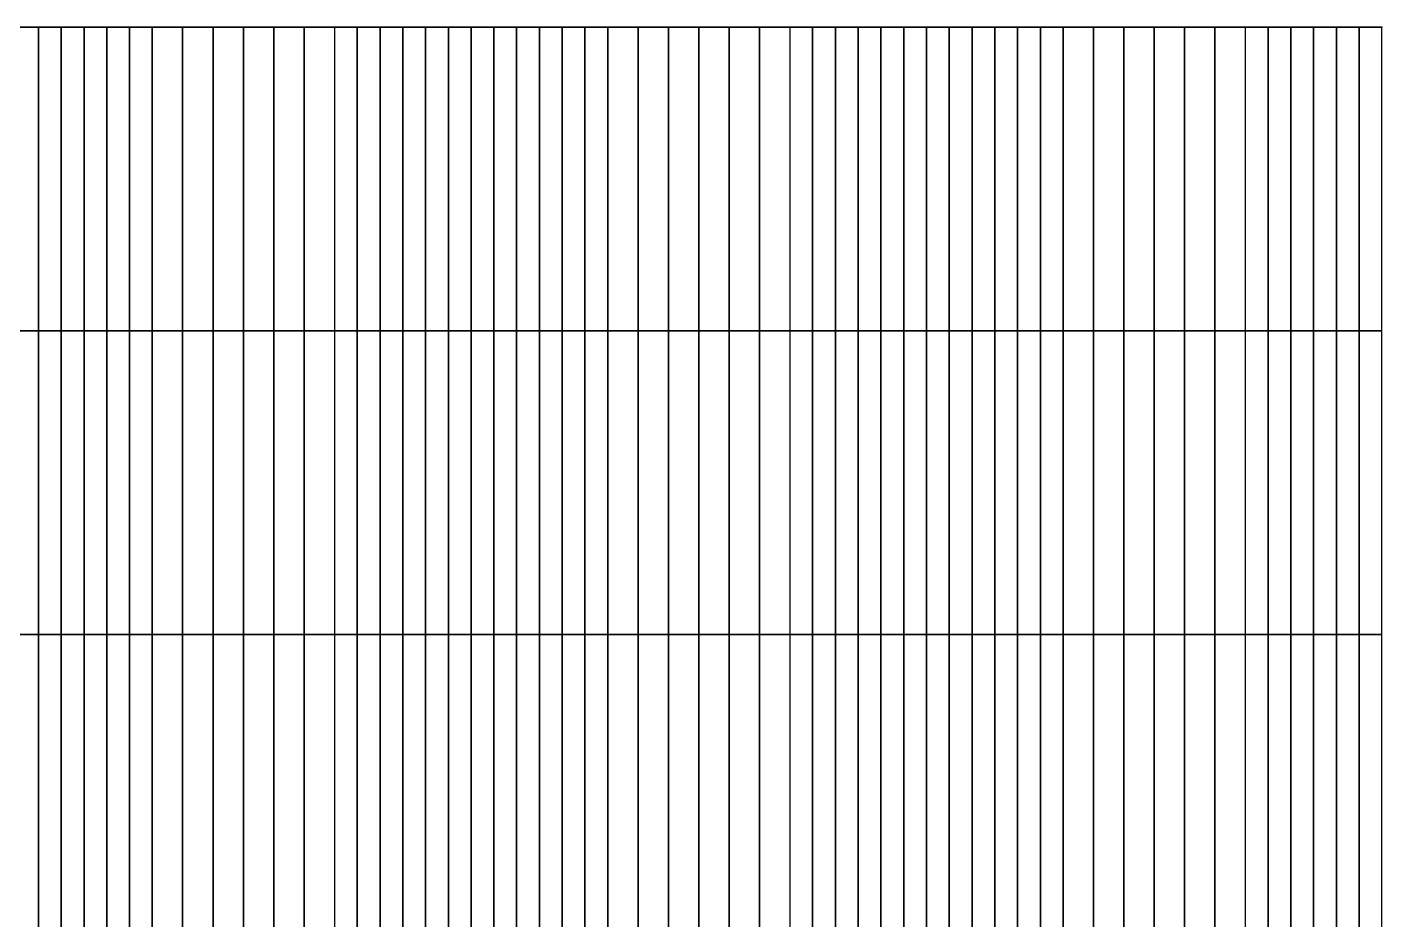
# Model space of a CAD drawing. Header units: inches. Extents: x 25.3 to 50.3, y 51 to 71.
# Drawn here: x 35.47 to 50.34, y 61.18 to 70.98 of the extents above; entities that cross this region are included whole.
import ezdxf

# ---------------------------------------------------------------- set-up
doc = ezdxf.new("R2010")
doc.units = ezdxf.units.IN
doc.header["$MEASUREMENT"] = 0
for name, color, linetype in [('Beam', 2, 'Continuous'), ('Col', 3, 'Continuous'), ('Dia', 5, 'Continuous'), ('plate', 1, 'Continuous')]:
    doc.layers.add(name, color=color, linetype=linetype)

msp = doc.modelspace()

# ---------------------------------------------------------------- linework, layer by layer
at = {"layer": 'Beam', "extrusion": (1e-16, 1, 4e-16)}
for p, q in [((40.34, 70.98, 12), (40.34, 50.98, 12)), ((45.34, 70.98, 12), (45.34, 50.98, 12))]:
    msp.add_line(p, q, dxfattribs=at)
at = {"layer": 'Beam', "extrusion": (1, -6e-16, 4e-16)}
msp.add_line((50.34, 50.98, 12), (50.34, 70.98, 12), dxfattribs=at)
at = {"layer": 'Col', "extrusion": (4e-16, 1, 7e-16)}
for p, q in [((40.34, 70.98, 12), (40.34, 70.98, 6)), ((45.34, 70.98, 12), (45.34, 70.98, 6))]:
    msp.add_line(p, q, dxfattribs=at)
at = {"layer": 'Col', "extrusion": (1, -6e-16, 4e-16)}
msp.add_line((50.34, 70.98, 12), (50.34, 70.98, 6), dxfattribs=at)
at = {"layer": 'Dia', "extrusion": (4e-16, 1, 7e-16)}
msp.add_point((50.34, 70.98, 12), dxfattribs=at)
at = {"layer": 'Dia'}
for points in [[(35.34, 70.98, 12), (36.173, 70.98, 12), (36.366, 70.98, 12.169), (35.59, 70.98, 12.169)], [(35.59, 70.98, 12.169), (36.366, 70.98, 12.169), (36.527, 70.98, 12.337), (35.84, 70.98, 12.337)], [(35.84, 70.98, 12.337), (36.527, 70.98, 12.337), (36.673, 70.98, 12.506), (36.09, 70.98, 12.506)], [(36.09, 70.98, 12.506), (36.673, 70.98, 12.506), (36.819, 70.98, 12.675), (36.34, 70.98, 12.675)], [(36.173, 70.98, 12), (37.007, 70.98, 12), (37.111, 70.98, 12.169), (36.366, 70.98, 12.169)], [(36.34, 70.98, 12.675), (36.819, 70.98, 12.675), (36.981, 70.98, 12.843), (36.59, 70.98, 12.843)], [(36.366, 70.98, 12.169), (37.111, 70.98, 12.169), (37.19, 70.98, 12.337), (36.527, 70.98, 12.337)], [(36.527, 70.98, 12.337), (37.19, 70.98, 12.337), (37.257, 70.98, 12.506), (36.673, 70.98, 12.506)], [(36.59, 70.98, 12.843), (36.981, 70.98, 12.843), (37.173, 70.98, 13.012), (36.84, 70.98, 13.012)], [(36.673, 70.98, 12.506), (37.257, 70.98, 12.506), (37.324, 70.98, 12.675), (36.819, 70.98, 12.675)], [(36.819, 70.98, 12.675), (37.324, 70.98, 12.675), (37.403, 70.98, 12.843), (36.981, 70.98, 12.843)], [(36.981, 70.98, 12.843), (37.403, 70.98, 12.843), (37.507, 70.98, 13.012), (37.173, 70.98, 13.012)], [(37.007, 70.98, 12), (37.84, 70.98, 12), (37.84, 70.98, 12.169), (37.111, 70.98, 12.169)], [(37.111, 70.98, 12.169), (37.84, 70.98, 12.169), (37.84, 70.98, 12.337), (37.19, 70.98, 12.337)], [(37.19, 70.98, 12.337), (37.84, 70.98, 12.337), (37.84, 70.98, 12.506), (37.257, 70.98, 12.506)], [(37.257, 70.98, 12.506), (37.84, 70.98, 12.506), (37.84, 70.98, 12.675), (37.324, 70.98, 12.675)], [(37.324, 70.98, 12.675), (37.84, 70.98, 12.675), (37.84, 70.98, 12.843), (37.403, 70.98, 12.843)], [(37.403, 70.98, 12.843), (37.84, 70.98, 12.843), (37.84, 70.98, 13.012), (37.507, 70.98, 13.012)], [(37.84, 70.98, 12), (38.673, 70.98, 12), (38.569, 70.98, 12.169), (37.84, 70.98, 12.169)], [(37.84, 70.98, 12.169), (38.569, 70.98, 12.169), (38.49, 70.98, 12.337), (37.84, 70.98, 12.337)], [(37.84, 70.98, 12.337), (38.49, 70.98, 12.337), (38.423, 70.98, 12.506), (37.84, 70.98, 12.506)], [(37.84, 70.98, 12.506), (38.423, 70.98, 12.506), (38.356, 70.98, 12.675), (37.84, 70.98, 12.675)], [(37.84, 70.98, 12.675), (38.356, 70.98, 12.675), (38.277, 70.98, 12.843), (37.84, 70.98, 12.843)], [(37.84, 70.98, 12.843), (38.277, 70.98, 12.843), (38.173, 70.98, 13.012), (37.84, 70.98, 13.012)], [(38.277, 70.98, 12.843), (38.699, 70.98, 12.843), (38.507, 70.98, 13.012), (38.173, 70.98, 13.012)], [(38.356, 70.98, 12.675), (38.861, 70.98, 12.675), (38.699, 70.98, 12.843), (38.277, 70.98, 12.843)], [(38.423, 70.98, 12.506), (39.007, 70.98, 12.506), (38.861, 70.98, 12.675), (38.356, 70.98, 12.675)], [(38.49, 70.98, 12.337), (39.153, 70.98, 12.337), (39.007, 70.98, 12.506), (38.423, 70.98, 12.506)], [(38.569, 70.98, 12.169), (39.314, 70.98, 12.169), (39.153, 70.98, 12.337), (38.49, 70.98, 12.337)], [(38.699, 70.98, 12.843), (39.09, 70.98, 12.843), (38.84, 70.98, 13.012), (38.507, 70.98, 13.012)], [(38.673, 70.98, 12), (39.507, 70.98, 12), (39.314, 70.98, 12.169), (38.569, 70.98, 12.169)], [(38.861, 70.98, 12.675), (39.34, 70.98, 12.675), (39.09, 70.98, 12.843), (38.699, 70.98, 12.843)], [(39.007, 70.98, 12.506), (39.59, 70.98, 12.506), (39.34, 70.98, 12.675), (38.861, 70.98, 12.675)], [(39.153, 70.98, 12.337), (39.84, 70.98, 12.337), (39.59, 70.98, 12.506), (39.007, 70.98, 12.506)], [(39.314, 70.98, 12.169), (40.09, 70.98, 12.169), (39.84, 70.98, 12.337), (39.153, 70.98, 12.337)], [(39.507, 70.98, 12), (40.34, 70.98, 12), (40.09, 70.98, 12.169), (39.314, 70.98, 12.169)], [(40.34, 70.98, 12), (41.173, 70.98, 12), (41.366, 70.98, 12.169), (40.59, 70.98, 12.169)], [(40.59, 70.98, 12.169), (41.366, 70.98, 12.169), (41.527, 70.98, 12.337), (40.84, 70.98, 12.337)], [(40.84, 70.98, 12.337), (41.527, 70.98, 12.337), (41.673, 70.98, 12.506), (41.09, 70.98, 12.506)], [(41.09, 70.98, 12.506), (41.673, 70.98, 12.506), (41.819, 70.98, 12.675), (41.34, 70.98, 12.675)], [(41.173, 70.98, 12), (42.007, 70.98, 12), (42.111, 70.98, 12.169), (41.366, 70.98, 12.169)], [(41.34, 70.98, 12.675), (41.819, 70.98, 12.675), (41.981, 70.98, 12.843), (41.59, 70.98, 12.843)], [(41.366, 70.98, 12.169), (42.111, 70.98, 12.169), (42.19, 70.98, 12.337), (41.527, 70.98, 12.337)], [(41.527, 70.98, 12.337), (42.19, 70.98, 12.337), (42.257, 70.98, 12.506), (41.673, 70.98, 12.506)], [(41.59, 70.98, 12.843), (41.981, 70.98, 12.843), (42.173, 70.98, 13.012), (41.84, 70.98, 13.012)], [(41.673, 70.98, 12.506), (42.257, 70.98, 12.506), (42.324, 70.98, 12.675), (41.819, 70.98, 12.675)], [(41.819, 70.98, 12.675), (42.324, 70.98, 12.675), (42.403, 70.98, 12.843), (41.981, 70.98, 12.843)], [(41.981, 70.98, 12.843), (42.403, 70.98, 12.843), (42.507, 70.98, 13.012), (42.173, 70.98, 13.012)], [(42.007, 70.98, 12), (42.84, 70.98, 12), (42.84, 70.98, 12.169), (42.111, 70.98, 12.169)], [(42.111, 70.98, 12.169), (42.84, 70.98, 12.169), (42.84, 70.98, 12.337), (42.19, 70.98, 12.337)], [(42.19, 70.98, 12.337), (42.84, 70.98, 12.337), (42.84, 70.98, 12.506), (42.257, 70.98, 12.506)], [(42.257, 70.98, 12.506), (42.84, 70.98, 12.506), (42.84, 70.98, 12.675), (42.324, 70.98, 12.675)], [(42.324, 70.98, 12.675), (42.84, 70.98, 12.675), (42.84, 70.98, 12.843), (42.403, 70.98, 12.843)], [(42.403, 70.98, 12.843), (42.84, 70.98, 12.843), (42.84, 70.98, 13.012), (42.507, 70.98, 13.012)], [(42.84, 70.98, 12), (43.673, 70.98, 12), (43.569, 70.98, 12.169), (42.84, 70.98, 12.169)], [(42.84, 70.98, 12.169), (43.569, 70.98, 12.169), (43.49, 70.98, 12.337), (42.84, 70.98, 12.337)], [(42.84, 70.98, 12.337), (43.49, 70.98, 12.337), (43.423, 70.98, 12.506), (42.84, 70.98, 12.506)], [(42.84, 70.98, 12.506), (43.423, 70.98, 12.506), (43.356, 70.98, 12.675), (42.84, 70.98, 12.675)], [(42.84, 70.98, 12.675), (43.356, 70.98, 12.675), (43.277, 70.98, 12.843), (42.84, 70.98, 12.843)], [(42.84, 70.98, 12.843), (43.277, 70.98, 12.843), (43.173, 70.98, 13.012), (42.84, 70.98, 13.012)], [(43.277, 70.98, 12.843), (43.699, 70.98, 12.843), (43.507, 70.98, 13.012), (43.173, 70.98, 13.012)], [(43.356, 70.98, 12.675), (43.861, 70.98, 12.675), (43.699, 70.98, 12.843), (43.277, 70.98, 12.843)], [(43.423, 70.98, 12.506), (44.007, 70.98, 12.506), (43.861, 70.98, 12.675), (43.356, 70.98, 12.675)], [(43.49, 70.98, 12.337), (44.153, 70.98, 12.337), (44.007, 70.98, 12.506), (43.423, 70.98, 12.506)], [(43.569, 70.98, 12.169), (44.314, 70.98, 12.169), (44.153, 70.98, 12.337), (43.49, 70.98, 12.337)], [(43.699, 70.98, 12.843), (44.09, 70.98, 12.843), (43.84, 70.98, 13.012), (43.507, 70.98, 13.012)], [(43.673, 70.98, 12), (44.507, 70.98, 12), (44.314, 70.98, 12.169), (43.569, 70.98, 12.169)], [(43.861, 70.98, 12.675), (44.34, 70.98, 12.675), (44.09, 70.98, 12.843), (43.699, 70.98, 12.843)], [(44.007, 70.98, 12.506), (44.59, 70.98, 12.506), (44.34, 70.98, 12.675), (43.861, 70.98, 12.675)], [(44.153, 70.98, 12.337), (44.84, 70.98, 12.337), (44.59, 70.98, 12.506), (44.007, 70.98, 12.506)], [(44.314, 70.98, 12.169), (45.09, 70.98, 12.169), (44.84, 70.98, 12.337), (44.153, 70.98, 12.337)], [(44.507, 70.98, 12), (45.34, 70.98, 12), (45.09, 70.98, 12.169), (44.314, 70.98, 12.169)], [(45.34, 70.98, 12), (46.173, 70.98, 12), (46.366, 70.98, 12.169), (45.59, 70.98, 12.169)], [(45.59, 70.98, 12.169), (46.366, 70.98, 12.169), (46.527, 70.98, 12.337), (45.84, 70.98, 12.337)], [(45.84, 70.98, 12.337), (46.527, 70.98, 12.337), (46.673, 70.98, 12.506), (46.09, 70.98, 12.506)], [(46.09, 70.98, 12.506), (46.673, 70.98, 12.506), (46.819, 70.98, 12.675), (46.34, 70.98, 12.675)], [(46.173, 70.98, 12), (47.007, 70.98, 12), (47.111, 70.98, 12.169), (46.366, 70.98, 12.169)], [(46.34, 70.98, 12.675), (46.819, 70.98, 12.675), (46.981, 70.98, 12.843), (46.59, 70.98, 12.843)], [(46.366, 70.98, 12.169), (47.111, 70.98, 12.169), (47.19, 70.98, 12.337), (46.527, 70.98, 12.337)], [(46.527, 70.98, 12.337), (47.19, 70.98, 12.337), (47.257, 70.98, 12.506), (46.673, 70.98, 12.506)], [(46.59, 70.98, 12.843), (46.981, 70.98, 12.843), (47.173, 70.98, 13.012), (46.84, 70.98, 13.012)], [(46.673, 70.98, 12.506), (47.257, 70.98, 12.506), (47.324, 70.98, 12.675), (46.819, 70.98, 12.675)], [(46.819, 70.98, 12.675), (47.324, 70.98, 12.675), (47.403, 70.98, 12.843), (46.981, 70.98, 12.843)], [(46.981, 70.98, 12.843), (47.403, 70.98, 12.843), (47.507, 70.98, 13.012), (47.173, 70.98, 13.012)], [(47.007, 70.98, 12), (47.84, 70.98, 12), (47.84, 70.98, 12.169), (47.111, 70.98, 12.169)], [(47.111, 70.98, 12.169), (47.84, 70.98, 12.169), (47.84, 70.98, 12.337), (47.19, 70.98, 12.337)], [(47.19, 70.98, 12.337), (47.84, 70.98, 12.337), (47.84, 70.98, 12.506), (47.257, 70.98, 12.506)], [(47.257, 70.98, 12.506), (47.84, 70.98, 12.506), (47.84, 70.98, 12.675), (47.324, 70.98, 12.675)], [(47.324, 70.98, 12.675), (47.84, 70.98, 12.675), (47.84, 70.98, 12.843), (47.403, 70.98, 12.843)], [(47.403, 70.98, 12.843), (47.84, 70.98, 12.843), (47.84, 70.98, 13.012), (47.507, 70.98, 13.012)], [(47.84, 70.98, 12), (48.673, 70.98, 12), (48.569, 70.98, 12.169), (47.84, 70.98, 12.169)], [(47.84, 70.98, 12.169), (48.569, 70.98, 12.169), (48.49, 70.98, 12.337), (47.84, 70.98, 12.337)], [(47.84, 70.98, 12.337), (48.49, 70.98, 12.337), (48.423, 70.98, 12.506), (47.84, 70.98, 12.506)], [(47.84, 70.98, 12.506), (48.423, 70.98, 12.506), (48.356, 70.98, 12.675), (47.84, 70.98, 12.675)], [(47.84, 70.98, 12.675), (48.356, 70.98, 12.675), (48.277, 70.98, 12.843), (47.84, 70.98, 12.843)], [(47.84, 70.98, 12.843), (48.277, 70.98, 12.843), (48.173, 70.98, 13.012), (47.84, 70.98, 13.012)], [(48.277, 70.98, 12.843), (48.699, 70.98, 12.843), (48.507, 70.98, 13.012), (48.173, 70.98, 13.012)], [(48.356, 70.98, 12.675), (48.861, 70.98, 12.675), (48.699, 70.98, 12.843), (48.277, 70.98, 12.843)], [(48.423, 70.98, 12.506), (49.007, 70.98, 12.506), (48.861, 70.98, 12.675), (48.356, 70.98, 12.675)], [(48.49, 70.98, 12.337), (49.153, 70.98, 12.337), (49.007, 70.98, 12.506), (48.423, 70.98, 12.506)], [(48.569, 70.98, 12.169), (49.314, 70.98, 12.169), (49.153, 70.98, 12.337), (48.49, 70.98, 12.337)], [(48.699, 70.98, 12.843), (49.09, 70.98, 12.843), (48.84, 70.98, 13.012), (48.507, 70.98, 13.012)], [(48.673, 70.98, 12), (49.507, 70.98, 12), (49.314, 70.98, 12.169), (48.569, 70.98, 12.169)], [(48.861, 70.98, 12.675), (49.34, 70.98, 12.675), (49.09, 70.98, 12.843), (48.699, 70.98, 12.843)], [(49.007, 70.98, 12.506), (49.59, 70.98, 12.506), (49.34, 70.98, 12.675), (48.861, 70.98, 12.675)], [(49.153, 70.98, 12.337), (49.84, 70.98, 12.337), (49.59, 70.98, 12.506), (49.007, 70.98, 12.506)], [(49.314, 70.98, 12.169), (50.09, 70.98, 12.169), (49.84, 70.98, 12.337), (49.153, 70.98, 12.337)], [(49.507, 70.98, 12), (50.34, 70.98, 12), (50.09, 70.98, 12.169), (49.314, 70.98, 12.169)]]:
    msp.add_3dface(points, dxfattribs=at)
at = {"layer": 'plate'}
for points in [[(35.59, 70.98, 12.169), (35.59, 67.647, 12.169), (35.34, 67.647, 12), (35.34, 70.98, 12)], [(35.84, 70.98, 12.337), (35.84, 67.647, 12.337), (35.59, 67.647, 12.169), (35.59, 70.98, 12.169)], [(36.09, 70.98, 12.506), (36.09, 67.647, 12.506), (35.84, 67.647, 12.337), (35.84, 70.98, 12.337)], [(36.34, 70.98, 12.675), (36.34, 67.647, 12.675), (36.09, 67.647, 12.506), (36.09, 70.98, 12.506)], [(36.59, 70.98, 12.843), (36.59, 67.647, 12.843), (36.34, 67.647, 12.675), (36.34, 70.98, 12.675)], [(36.84, 70.98, 13.012), (36.84, 67.647, 13.012), (36.59, 67.647, 12.843), (36.59, 70.98, 12.843)], [(37.173, 70.98, 13.012), (37.173, 67.647, 13.012), (36.84, 67.647, 13.012), (36.84, 70.98, 13.012)], [(37.507, 70.98, 13.012), (37.507, 67.647, 13.012), (37.173, 67.647, 13.012), (37.173, 70.98, 13.012)], [(37.84, 70.98, 13.012), (37.84, 67.647, 13.012), (37.507, 67.647, 13.012), (37.507, 70.98, 13.012)], [(38.173, 70.98, 13.012), (38.173, 67.647, 13.012), (37.84, 67.647, 13.012), (37.84, 70.98, 13.012)], [(38.507, 70.98, 13.012), (38.507, 67.647, 13.012), (38.173, 67.647, 13.012), (38.173, 70.98, 13.012)], [(38.84, 70.98, 13.012), (38.84, 67.647, 13.012), (38.507, 67.647, 13.012), (38.507, 70.98, 13.012)], [(38.84, 70.98, 13.012), (38.84, 67.647, 13.012), (39.09, 67.647, 12.843), (39.09, 70.98, 12.843)], [(39.09, 70.98, 12.843), (39.09, 67.647, 12.843), (39.34, 67.647, 12.675), (39.34, 70.98, 12.675)], [(39.34, 70.98, 12.675), (39.34, 67.647, 12.675), (39.59, 67.647, 12.506), (39.59, 70.98, 12.506)], [(39.59, 70.98, 12.506), (39.59, 67.647, 12.506), (39.84, 67.647, 12.337), (39.84, 70.98, 12.337)], [(39.84, 70.98, 12.337), (39.84, 67.647, 12.337), (40.09, 67.647, 12.169), (40.09, 70.98, 12.169)], [(40.09, 70.98, 12.169), (40.09, 67.647, 12.169), (40.34, 67.647, 12), (40.34, 70.98, 12)], [(40.59, 70.98, 12.169), (40.59, 67.647, 12.169), (40.34, 67.647, 12), (40.34, 70.98, 12)], [(40.84, 70.98, 12.337), (40.84, 67.647, 12.337), (40.59, 67.647, 12.169), (40.59, 70.98, 12.169)], [(41.09, 70.98, 12.506), (41.09, 67.647, 12.506), (40.84, 67.647, 12.337), (40.84, 70.98, 12.337)], [(41.34, 70.98, 12.675), (41.34, 67.647, 12.675), (41.09, 67.647, 12.506), (41.09, 70.98, 12.506)], [(41.59, 70.98, 12.843), (41.59, 67.647, 12.843), (41.34, 67.647, 12.675), (41.34, 70.98, 12.675)], [(41.84, 70.98, 13.012), (41.84, 67.647, 13.012), (41.59, 67.647, 12.843), (41.59, 70.98, 12.843)], [(42.173, 70.98, 13.012), (42.173, 67.647, 13.012), (41.84, 67.647, 13.012), (41.84, 70.98, 13.012)], [(42.507, 70.98, 13.012), (42.507, 67.647, 13.012), (42.173, 67.647, 13.012), (42.173, 70.98, 13.012)], [(42.84, 70.98, 13.012), (42.84, 67.647, 13.012), (42.507, 67.647, 13.012), (42.507, 70.98, 13.012)], [(43.173, 70.98, 13.012), (43.173, 67.647, 13.012), (42.84, 67.647, 13.012), (42.84, 70.98, 13.012)], [(43.507, 70.98, 13.012), (43.507, 67.647, 13.012), (43.173, 67.647, 13.012), (43.173, 70.98, 13.012)], [(43.84, 70.98, 13.012), (43.84, 67.647, 13.012), (43.507, 67.647, 13.012), (43.507, 70.98, 13.012)], [(43.84, 70.98, 13.012), (43.84, 67.647, 13.012), (44.09, 67.647, 12.843), (44.09, 70.98, 12.843)], [(44.09, 70.98, 12.843), (44.09, 67.647, 12.843), (44.34, 67.647, 12.675), (44.34, 70.98, 12.675)], [(44.34, 70.98, 12.675), (44.34, 67.647, 12.675), (44.59, 67.647, 12.506), (44.59, 70.98, 12.506)], [(44.59, 70.98, 12.506), (44.59, 67.647, 12.506), (44.84, 67.647, 12.337), (44.84, 70.98, 12.337)], [(44.84, 70.98, 12.337), (44.84, 67.647, 12.337), (45.09, 67.647, 12.169), (45.09, 70.98, 12.169)], [(45.09, 70.98, 12.169), (45.09, 67.647, 12.169), (45.34, 67.647, 12), (45.34, 70.98, 12)], [(45.59, 70.98, 12.169), (45.59, 67.647, 12.169), (45.34, 67.647, 12), (45.34, 70.98, 12)], [(45.84, 70.98, 12.337), (45.84, 67.647, 12.337), (45.59, 67.647, 12.169), (45.59, 70.98, 12.169)], [(46.09, 70.98, 12.506), (46.09, 67.647, 12.506), (45.84, 67.647, 12.337), (45.84, 70.98, 12.337)], [(46.34, 70.98, 12.675), (46.34, 67.647, 12.675), (46.09, 67.647, 12.506), (46.09, 70.98, 12.506)], [(46.59, 70.98, 12.843), (46.59, 67.647, 12.843), (46.34, 67.647, 12.675), (46.34, 70.98, 12.675)], [(46.84, 70.98, 13.012), (46.84, 67.647, 13.012), (46.59, 67.647, 12.843), (46.59, 70.98, 12.843)], [(47.173, 70.98, 13.012), (47.173, 67.647, 13.012), (46.84, 67.647, 13.012), (46.84, 70.98, 13.012)], [(47.507, 70.98, 13.012), (47.507, 67.647, 13.012), (47.173, 67.647, 13.012), (47.173, 70.98, 13.012)], [(47.84, 70.98, 13.012), (47.84, 67.647, 13.012), (47.507, 67.647, 13.012), (47.507, 70.98, 13.012)], [(48.173, 70.98, 13.012), (48.173, 67.647, 13.012), (47.84, 67.647, 13.012), (47.84, 70.98, 13.012)], [(48.507, 70.98, 13.012), (48.507, 67.647, 13.012), (48.173, 67.647, 13.012), (48.173, 70.98, 13.012)], [(48.84, 70.98, 13.012), (48.84, 67.647, 13.012), (48.507, 67.647, 13.012), (48.507, 70.98, 13.012)], [(48.84, 70.98, 13.012), (48.84, 67.647, 13.012), (49.09, 67.647, 12.843), (49.09, 70.98, 12.843)], [(49.09, 70.98, 12.843), (49.09, 67.647, 12.843), (49.34, 67.647, 12.675), (49.34, 70.98, 12.675)], [(49.34, 70.98, 12.675), (49.34, 67.647, 12.675), (49.59, 67.647, 12.506), (49.59, 70.98, 12.506)], [(49.59, 70.98, 12.506), (49.59, 67.647, 12.506), (49.84, 67.647, 12.337), (49.84, 70.98, 12.337)], [(49.84, 70.98, 12.337), (49.84, 67.647, 12.337), (50.09, 67.647, 12.169), (50.09, 70.98, 12.169)], [(50.09, 70.98, 12.169), (50.09, 67.647, 12.169), (50.34, 67.647, 12), (50.34, 70.98, 12)], [(35.59, 67.647, 12.169), (35.59, 64.313, 12.169), (35.34, 64.313, 12), (35.34, 67.647, 12)], [(35.84, 67.647, 12.337), (35.84, 64.313, 12.337), (35.59, 64.313, 12.169), (35.59, 67.647, 12.169)], [(36.09, 67.647, 12.506), (36.09, 64.313, 12.506), (35.84, 64.313, 12.337), (35.84, 67.647, 12.337)], [(36.34, 67.647, 12.675), (36.34, 64.313, 12.675), (36.09, 64.313, 12.506), (36.09, 67.647, 12.506)], [(36.59, 67.647, 12.843), (36.59, 64.313, 12.843), (36.34, 64.313, 12.675), (36.34, 67.647, 12.675)], [(36.84, 67.647, 13.012), (36.84, 64.313, 13.012), (36.59, 64.313, 12.843), (36.59, 67.647, 12.843)], [(37.173, 67.647, 13.012), (37.173, 64.313, 13.012), (36.84, 64.313, 13.012), (36.84, 67.647, 13.012)], [(37.507, 67.647, 13.012), (37.507, 64.313, 13.012), (37.173, 64.313, 13.012), (37.173, 67.647, 13.012)], [(37.84, 67.647, 13.012), (37.84, 64.313, 13.012), (37.507, 64.313, 13.012), (37.507, 67.647, 13.012)], [(38.173, 67.647, 13.012), (38.173, 64.313, 13.012), (37.84, 64.313, 13.012), (37.84, 67.647, 13.012)], [(38.507, 67.647, 13.012), (38.507, 64.313, 13.012), (38.173, 64.313, 13.012), (38.173, 67.647, 13.012)], [(38.84, 67.647, 13.012), (38.84, 64.313, 13.012), (38.507, 64.313, 13.012), (38.507, 67.647, 13.012)], [(38.84, 67.647, 13.012), (38.84, 64.313, 13.012), (39.09, 64.313, 12.843), (39.09, 67.647, 12.843)], [(39.09, 67.647, 12.843), (39.09, 64.313, 12.843), (39.34, 64.313, 12.675), (39.34, 67.647, 12.675)], [(39.34, 67.647, 12.675), (39.34, 64.313, 12.675), (39.59, 64.313, 12.506), (39.59, 67.647, 12.506)], [(39.59, 67.647, 12.506), (39.59, 64.313, 12.506), (39.84, 64.313, 12.337), (39.84, 67.647, 12.337)], [(39.84, 67.647, 12.337), (39.84, 64.313, 12.337), (40.09, 64.313, 12.169), (40.09, 67.647, 12.169)], [(40.09, 67.647, 12.169), (40.09, 64.313, 12.169), (40.34, 64.313, 12), (40.34, 67.647, 12)], [(40.59, 67.647, 12.169), (40.59, 64.313, 12.169), (40.34, 64.313, 12), (40.34, 67.647, 12)], [(40.84, 67.647, 12.337), (40.84, 64.313, 12.337), (40.59, 64.313, 12.169), (40.59, 67.647, 12.169)], [(41.09, 67.647, 12.506), (41.09, 64.313, 12.506), (40.84, 64.313, 12.337), (40.84, 67.647, 12.337)], [(41.34, 67.647, 12.675), (41.34, 64.313, 12.675), (41.09, 64.313, 12.506), (41.09, 67.647, 12.506)], [(41.59, 67.647, 12.843), (41.59, 64.313, 12.843), (41.34, 64.313, 12.675), (41.34, 67.647, 12.675)], [(41.84, 67.647, 13.012), (41.84, 64.313, 13.012), (41.59, 64.313, 12.843), (41.59, 67.647, 12.843)], [(42.173, 67.647, 13.012), (42.173, 64.313, 13.012), (41.84, 64.313, 13.012), (41.84, 67.647, 13.012)], [(42.507, 67.647, 13.012), (42.507, 64.313, 13.012), (42.173, 64.313, 13.012), (42.173, 67.647, 13.012)], [(42.84, 67.647, 13.012), (42.84, 64.313, 13.012), (42.507, 64.313, 13.012), (42.507, 67.647, 13.012)], [(43.173, 67.647, 13.012), (43.173, 64.313, 13.012), (42.84, 64.313, 13.012), (42.84, 67.647, 13.012)], [(43.507, 67.647, 13.012), (43.507, 64.313, 13.012), (43.173, 64.313, 13.012), (43.173, 67.647, 13.012)], [(43.84, 67.647, 13.012), (43.84, 64.313, 13.012), (43.507, 64.313, 13.012), (43.507, 67.647, 13.012)], [(43.84, 67.647, 13.012), (43.84, 64.313, 13.012), (44.09, 64.313, 12.843), (44.09, 67.647, 12.843)], [(44.09, 67.647, 12.843), (44.09, 64.313, 12.843), (44.34, 64.313, 12.675), (44.34, 67.647, 12.675)], [(44.34, 67.647, 12.675), (44.34, 64.313, 12.675), (44.59, 64.313, 12.506), (44.59, 67.647, 12.506)], [(44.59, 67.647, 12.506), (44.59, 64.313, 12.506), (44.84, 64.313, 12.337), (44.84, 67.647, 12.337)], [(44.84, 67.647, 12.337), (44.84, 64.313, 12.337), (45.09, 64.313, 12.169), (45.09, 67.647, 12.169)], [(45.09, 67.647, 12.169), (45.09, 64.313, 12.169), (45.34, 64.313, 12), (45.34, 67.647, 12)], [(45.59, 67.647, 12.169), (45.59, 64.313, 12.169), (45.34, 64.313, 12), (45.34, 67.647, 12)], [(45.84, 67.647, 12.337), (45.84, 64.313, 12.337), (45.59, 64.313, 12.169), (45.59, 67.647, 12.169)], [(46.09, 67.647, 12.506), (46.09, 64.313, 12.506), (45.84, 64.313, 12.337), (45.84, 67.647, 12.337)], [(46.34, 67.647, 12.675), (46.34, 64.313, 12.675), (46.09, 64.313, 12.506), (46.09, 67.647, 12.506)], [(46.59, 67.647, 12.843), (46.59, 64.313, 12.843), (46.34, 64.313, 12.675), (46.34, 67.647, 12.675)], [(46.84, 67.647, 13.012), (46.84, 64.313, 13.012), (46.59, 64.313, 12.843), (46.59, 67.647, 12.843)], [(47.173, 67.647, 13.012), (47.173, 64.313, 13.012), (46.84, 64.313, 13.012), (46.84, 67.647, 13.012)], [(47.507, 67.647, 13.012), (47.507, 64.313, 13.012), (47.173, 64.313, 13.012), (47.173, 67.647, 13.012)], [(47.84, 67.647, 13.012), (47.84, 64.313, 13.012), (47.507, 64.313, 13.012), (47.507, 67.647, 13.012)], [(48.173, 67.647, 13.012), (48.173, 64.313, 13.012), (47.84, 64.313, 13.012), (47.84, 67.647, 13.012)], [(48.507, 67.647, 13.012), (48.507, 64.313, 13.012), (48.173, 64.313, 13.012), (48.173, 67.647, 13.012)], [(48.84, 67.647, 13.012), (48.84, 64.313, 13.012), (48.507, 64.313, 13.012), (48.507, 67.647, 13.012)], [(48.84, 67.647, 13.012), (48.84, 64.313, 13.012), (49.09, 64.313, 12.843), (49.09, 67.647, 12.843)], [(49.09, 67.647, 12.843), (49.09, 64.313, 12.843), (49.34, 64.313, 12.675), (49.34, 67.647, 12.675)], [(49.34, 67.647, 12.675), (49.34, 64.313, 12.675), (49.59, 64.313, 12.506), (49.59, 67.647, 12.506)], [(49.59, 67.647, 12.506), (49.59, 64.313, 12.506), (49.84, 64.313, 12.337), (49.84, 67.647, 12.337)], [(49.84, 67.647, 12.337), (49.84, 64.313, 12.337), (50.09, 64.313, 12.169), (50.09, 67.647, 12.169)], [(50.09, 67.647, 12.169), (50.09, 64.313, 12.169), (50.34, 64.313, 12), (50.34, 67.647, 12)], [(35.59, 64.313, 12.169), (35.59, 60.98, 12.169), (35.34, 60.98, 12), (35.34, 64.313, 12)], [(35.84, 64.313, 12.337), (35.84, 60.98, 12.337), (35.59, 60.98, 12.169), (35.59, 64.313, 12.169)], [(36.09, 64.313, 12.506), (36.09, 60.98, 12.506), (35.84, 60.98, 12.337), (35.84, 64.313, 12.337)], [(36.34, 64.313, 12.675), (36.34, 60.98, 12.675), (36.09, 60.98, 12.506), (36.09, 64.313, 12.506)], [(36.59, 64.313, 12.843), (36.59, 60.98, 12.843), (36.34, 60.98, 12.675), (36.34, 64.313, 12.675)], [(36.84, 64.313, 13.012), (36.84, 60.98, 13.012), (36.59, 60.98, 12.843), (36.59, 64.313, 12.843)], [(37.173, 64.313, 13.012), (37.173, 60.98, 13.012), (36.84, 60.98, 13.012), (36.84, 64.313, 13.012)], [(37.507, 64.313, 13.012), (37.507, 60.98, 13.012), (37.173, 60.98, 13.012), (37.173, 64.313, 13.012)], [(37.84, 64.313, 13.012), (37.84, 60.98, 13.012), (37.507, 60.98, 13.012), (37.507, 64.313, 13.012)], [(38.173, 64.313, 13.012), (38.173, 60.98, 13.012), (37.84, 60.98, 13.012), (37.84, 64.313, 13.012)], [(38.507, 64.313, 13.012), (38.507, 60.98, 13.012), (38.173, 60.98, 13.012), (38.173, 64.313, 13.012)], [(38.84, 64.313, 13.012), (38.84, 60.98, 13.012), (38.507, 60.98, 13.012), (38.507, 64.313, 13.012)], [(38.84, 64.313, 13.012), (38.84, 60.98, 13.012), (39.09, 60.98, 12.843), (39.09, 64.313, 12.843)], [(39.09, 64.313, 12.843), (39.09, 60.98, 12.843), (39.34, 60.98, 12.675), (39.34, 64.313, 12.675)], [(39.34, 64.313, 12.675), (39.34, 60.98, 12.675), (39.59, 60.98, 12.506), (39.59, 64.313, 12.506)], [(39.59, 64.313, 12.506), (39.59, 60.98, 12.506), (39.84, 60.98, 12.337), (39.84, 64.313, 12.337)], [(39.84, 64.313, 12.337), (39.84, 60.98, 12.337), (40.09, 60.98, 12.169), (40.09, 64.313, 12.169)], [(40.09, 64.313, 12.169), (40.09, 60.98, 12.169), (40.34, 60.98, 12), (40.34, 64.313, 12)], [(40.59, 64.313, 12.169), (40.59, 60.98, 12.169), (40.34, 60.98, 12), (40.34, 64.313, 12)], [(40.84, 64.313, 12.337), (40.84, 60.98, 12.337), (40.59, 60.98, 12.169), (40.59, 64.313, 12.169)], [(41.09, 64.313, 12.506), (41.09, 60.98, 12.506), (40.84, 60.98, 12.337), (40.84, 64.313, 12.337)], [(41.34, 64.313, 12.675), (41.34, 60.98, 12.675), (41.09, 60.98, 12.506), (41.09, 64.313, 12.506)], [(41.59, 64.313, 12.843), (41.59, 60.98, 12.843), (41.34, 60.98, 12.675), (41.34, 64.313, 12.675)], [(41.84, 64.313, 13.012), (41.84, 60.98, 13.012), (41.59, 60.98, 12.843), (41.59, 64.313, 12.843)], [(42.173, 64.313, 13.012), (42.173, 60.98, 13.012), (41.84, 60.98, 13.012), (41.84, 64.313, 13.012)], [(42.507, 64.313, 13.012), (42.507, 60.98, 13.012), (42.173, 60.98, 13.012), (42.173, 64.313, 13.012)], [(42.84, 64.313, 13.012), (42.84, 60.98, 13.012), (42.507, 60.98, 13.012), (42.507, 64.313, 13.012)], [(43.173, 64.313, 13.012), (43.173, 60.98, 13.012), (42.84, 60.98, 13.012), (42.84, 64.313, 13.012)], [(43.507, 64.313, 13.012), (43.507, 60.98, 13.012), (43.173, 60.98, 13.012), (43.173, 64.313, 13.012)], [(43.84, 64.313, 13.012), (43.84, 60.98, 13.012), (43.507, 60.98, 13.012), (43.507, 64.313, 13.012)], [(43.84, 64.313, 13.012), (43.84, 60.98, 13.012), (44.09, 60.98, 12.843), (44.09, 64.313, 12.843)], [(44.09, 64.313, 12.843), (44.09, 60.98, 12.843), (44.34, 60.98, 12.675), (44.34, 64.313, 12.675)], [(44.34, 64.313, 12.675), (44.34, 60.98, 12.675), (44.59, 60.98, 12.506), (44.59, 64.313, 12.506)], [(44.59, 64.313, 12.506), (44.59, 60.98, 12.506), (44.84, 60.98, 12.337), (44.84, 64.313, 12.337)], [(44.84, 64.313, 12.337), (44.84, 60.98, 12.337), (45.09, 60.98, 12.169), (45.09, 64.313, 12.169)], [(45.09, 64.313, 12.169), (45.09, 60.98, 12.169), (45.34, 60.98, 12), (45.34, 64.313, 12)], [(45.59, 64.313, 12.169), (45.59, 60.98, 12.169), (45.34, 60.98, 12), (45.34, 64.313, 12)], [(45.84, 64.313, 12.337), (45.84, 60.98, 12.337), (45.59, 60.98, 12.169), (45.59, 64.313, 12.169)], [(46.09, 64.313, 12.506), (46.09, 60.98, 12.506), (45.84, 60.98, 12.337), (45.84, 64.313, 12.337)], [(46.34, 64.313, 12.675), (46.34, 60.98, 12.675), (46.09, 60.98, 12.506), (46.09, 64.313, 12.506)], [(46.59, 64.313, 12.843), (46.59, 60.98, 12.843), (46.34, 60.98, 12.675), (46.34, 64.313, 12.675)], [(46.84, 64.313, 13.012), (46.84, 60.98, 13.012), (46.59, 60.98, 12.843), (46.59, 64.313, 12.843)], [(47.173, 64.313, 13.012), (47.173, 60.98, 13.012), (46.84, 60.98, 13.012), (46.84, 64.313, 13.012)], [(47.507, 64.313, 13.012), (47.507, 60.98, 13.012), (47.173, 60.98, 13.012), (47.173, 64.313, 13.012)], [(47.84, 64.313, 13.012), (47.84, 60.98, 13.012), (47.507, 60.98, 13.012), (47.507, 64.313, 13.012)], [(48.173, 64.313, 13.012), (48.173, 60.98, 13.012), (47.84, 60.98, 13.012), (47.84, 64.313, 13.012)], [(48.507, 64.313, 13.012), (48.507, 60.98, 13.012), (48.173, 60.98, 13.012), (48.173, 64.313, 13.012)], [(48.84, 64.313, 13.012), (48.84, 60.98, 13.012), (48.507, 60.98, 13.012), (48.507, 64.313, 13.012)], [(48.84, 64.313, 13.012), (48.84, 60.98, 13.012), (49.09, 60.98, 12.843), (49.09, 64.313, 12.843)], [(49.09, 64.313, 12.843), (49.09, 60.98, 12.843), (49.34, 60.98, 12.675), (49.34, 64.313, 12.675)], [(49.34, 64.313, 12.675), (49.34, 60.98, 12.675), (49.59, 60.98, 12.506), (49.59, 64.313, 12.506)], [(49.59, 64.313, 12.506), (49.59, 60.98, 12.506), (49.84, 60.98, 12.337), (49.84, 64.313, 12.337)], [(49.84, 64.313, 12.337), (49.84, 60.98, 12.337), (50.09, 60.98, 12.169), (50.09, 64.313, 12.169)], [(50.09, 64.313, 12.169), (50.09, 60.98, 12.169), (50.34, 60.98, 12), (50.34, 64.313, 12)]]:
    msp.add_3dface(points, dxfattribs=at)

doc.saveas('drawing.dxf')
